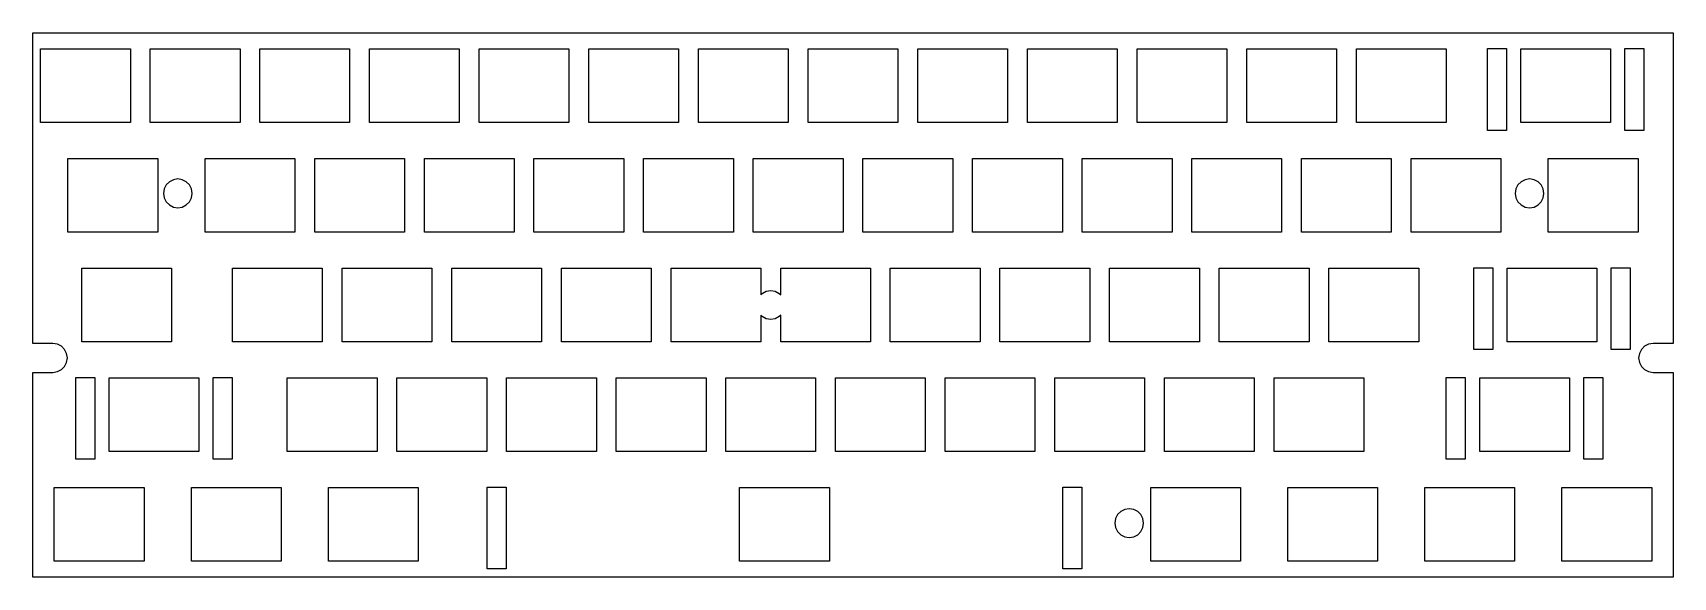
# Model space of a CAD drawing. Extents: x 0 to 285, y 0 to 95.
import ezdxf

# ---------------------------------------------------------------- set-up
doc = ezdxf.new("R2010")
doc.units = 0
doc.layers.get('0').update_dxf_attribs({"linetype": 'CONTINUOUS'})

msp = doc.modelspace()

# ---------------------------------------------------------------- linework, layer by layer
at = {"color": 0}
for p, q in [((0.09371, 40.688), (0.09371, 94.6877)), ((0.09371, 94.6877), (285.094, 94.6877)), ((285.094, 94.6877), (285.094, 40.688)), ((1.44418, 91.8877), (17.0436, 91.8877)), ((1.44418, 79.0885), (1.44418, 91.8877)), ((17.0436, 91.8877), (17.0436, 79.0885)), ((20.4942, 91.8877), (36.0938, 91.8877)), ((20.4942, 79.0885), (20.4942, 91.8877)), ((36.0938, 91.8877), (36.0938, 79.0885)), ((39.5443, 91.8877), (55.1438, 91.8877)), ((39.5443, 79.0885), (39.5443, 91.8877)), ((55.1438, 91.8877), (55.1438, 79.0885)), ((58.5943, 91.8877), (74.1938, 91.8877)), ((58.5943, 79.0885), (58.5943, 91.8877)), ((74.1938, 91.8877), (74.1938, 79.0885)), ((77.6443, 91.8877), (93.2437, 91.8877)), ((77.6443, 79.0885), (77.6443, 91.8877)), ((93.2437, 91.8877), (93.2437, 79.0885)), ((96.6943, 91.8877), (112.294, 91.8877)), ((96.6943, 79.0885), (96.6943, 91.8877)), ((112.294, 91.8877), (112.294, 79.0885)), ((115.744, 91.8877), (131.344, 91.8877)), ((115.744, 79.0885), (115.744, 91.8877)), ((131.344, 91.8877), (131.344, 79.0885)), ((134.794, 91.8877), (150.394, 91.8877)), ((134.794, 79.0885), (134.794, 91.8877)), ((150.394, 91.8877), (150.394, 79.0885)), ((153.844, 91.8877), (169.444, 91.8877)), ((153.844, 79.0885), (153.844, 91.8877)), ((169.444, 91.8877), (169.444, 79.0885)), ((172.894, 91.8877), (188.494, 91.8877)), ((172.894, 79.0885), (172.894, 91.8877)), ((188.494, 91.8877), (188.494, 79.0885)), ((191.944, 91.8877), (207.544, 91.8877)), ((191.944, 79.0885), (191.944, 91.8877)), ((207.544, 91.8877), (207.544, 79.0885)), ((210.994, 91.8877), (226.594, 91.8877)), ((210.994, 79.0885), (210.994, 91.8877)), ((226.594, 91.8877), (226.594, 79.0885)), ((230.044, 91.8877), (245.644, 91.8877)), ((230.044, 79.0885), (230.044, 91.8877)), ((245.644, 91.8877), (245.644, 79.0885)), ((252.819, 91.9371), (256.119, 91.9371)), ((252.819, 77.7378), (252.819, 91.9371)), ((256.119, 91.9371), (256.119, 77.7378)), ((258.619, 91.8877), (274.219, 91.8877)), ((258.619, 79.0885), (258.619, 91.8877)), ((274.219, 91.8877), (274.219, 79.0885)), ((276.718, 91.9371), (280.019, 91.9371)), ((276.718, 77.7378), (276.718, 91.9371)), ((280.019, 91.9371), (280.019, 77.7378)), ((17.0436, 79.0885), (1.44418, 79.0885)), ((36.0938, 79.0885), (20.4942, 79.0885)), ((55.1438, 79.0885), (39.5443, 79.0885)), ((74.1938, 79.0885), (58.5943, 79.0885)), ((93.2437, 79.0885), (77.6443, 79.0885)), ((112.294, 79.0885), (96.6943, 79.0885)), ((131.344, 79.0885), (115.744, 79.0885)), ((150.394, 79.0885), (134.794, 79.0885)), ((169.444, 79.0885), (153.844, 79.0885)), ((188.494, 79.0885), (172.894, 79.0885)), ((207.544, 79.0885), (191.944, 79.0885)), ((226.594, 79.0885), (210.994, 79.0885)), ((245.644, 79.0885), (230.044, 79.0885)), ((256.119, 77.7378), (252.819, 77.7378)), ((274.219, 79.0885), (258.619, 79.0885)), ((280.019, 77.7378), (276.718, 77.7378)), ((6.2067, 72.8377), (21.8061, 72.8377)), ((6.2067, 60.0385), (6.2067, 72.8377)), ((21.8061, 72.8377), (21.8061, 60.0385)), ((30.0192, 72.8377), (45.6188, 72.8377)), ((30.0192, 60.0385), (30.0192, 72.8377)), ((45.6188, 72.8377), (45.6188, 60.0385)), ((49.0693, 72.8377), (64.6688, 72.8377)), ((49.0693, 60.0385), (49.0693, 72.8377)), ((64.6688, 72.8377), (64.6688, 60.0385)), ((68.1193, 72.8377), (83.7188, 72.8377)), ((68.1193, 60.0385), (68.1193, 72.8377)), ((83.7188, 72.8377), (83.7188, 60.0385)), ((87.1693, 72.8377), (102.769, 72.8377)), ((87.1693, 60.0385), (87.1693, 72.8377)), ((102.769, 72.8377), (102.769, 60.0385)), ((106.219, 72.8377), (121.819, 72.8377)), ((106.219, 60.0385), (106.219, 72.8377)), ((121.819, 72.8377), (121.819, 60.0385)), ((125.269, 72.8377), (140.869, 72.8377)), ((125.269, 60.0385), (125.269, 72.8377)), ((140.869, 72.8377), (140.869, 60.0385)), ((144.319, 72.8377), (159.919, 72.8377)), ((144.319, 60.0385), (144.319, 72.8377)), ((159.919, 72.8377), (159.919, 60.0385)), ((163.369, 72.8377), (178.969, 72.8377)), ((163.369, 60.0385), (163.369, 72.8377)), ((178.969, 72.8377), (178.969, 60.0385)), ((182.419, 72.8377), (198.019, 72.8377)), ((182.419, 60.0385), (182.419, 72.8377)), ((198.019, 72.8377), (198.019, 60.0385)), ((201.469, 72.8377), (217.069, 72.8377)), ((201.469, 60.0385), (201.469, 72.8377)), ((217.069, 72.8377), (217.069, 60.0385)), ((220.519, 72.8377), (236.119, 72.8377)), ((220.519, 60.0385), (220.519, 72.8377)), ((236.119, 72.8377), (236.119, 60.0385)), ((239.569, 72.8377), (255.169, 72.8377)), ((239.569, 60.0385), (239.569, 72.8377)), ((255.169, 72.8377), (255.169, 60.0385)), ((263.382, 72.8377), (278.981, 72.8377)), ((263.382, 60.0385), (263.382, 72.8377)), ((278.981, 72.8377), (278.981, 60.0385)), ((23.8249, 68.8111), (23.2709, 68.2569)), ((24.5208, 69.1653), (23.8249, 68.8111)), ((25.2939, 69.2877), (24.5208, 69.1653)), ((26.067, 69.1653), (25.2939, 69.2877)), ((26.7629, 68.8111), (26.067, 69.1653)), ((27.3169, 68.2569), (26.7629, 68.8111)), ((258.674, 68.8111), (258.12, 68.2569)), ((259.37, 69.1653), (258.674, 68.8111)), ((260.143, 69.2877), (259.37, 69.1653)), ((260.916, 69.1653), (260.143, 69.2877)), ((261.612, 68.8111), (260.916, 69.1653)), ((262.166, 68.2569), (261.612, 68.8111)), ((22.9154, 67.5612), (22.7941, 66.7879)), ((22.7941, 66.7879), (22.9154, 66.015)), ((23.2709, 68.2569), (22.9154, 67.5612)), ((22.9154, 66.015), (23.2709, 65.3189)), ((27.6724, 67.5612), (27.3169, 68.2569)), ((27.3169, 65.3189), (27.6724, 66.015)), ((27.7937, 66.7879), (27.6724, 67.5612)), ((27.6724, 66.015), (27.7937, 66.7879)), ((257.766, 67.5612), (257.643, 66.7879)), ((257.643, 66.7879), (257.766, 66.015)), ((258.12, 68.2569), (257.766, 67.5612)), ((257.766, 66.015), (258.12, 65.3189)), ((262.522, 67.5612), (262.166, 68.2569)), ((262.166, 65.3189), (262.522, 66.015)), ((262.643, 66.7879), (262.522, 67.5612)), ((262.522, 66.015), (262.643, 66.7879)), ((23.2709, 65.3189), (23.8249, 64.7651)), ((23.8249, 64.7651), (24.5208, 64.4095)), ((24.5208, 64.4095), (25.2939, 64.2881)), ((25.2939, 64.2881), (26.067, 64.4095)), ((26.067, 64.4095), (26.7629, 64.7651)), ((26.7629, 64.7651), (27.3169, 65.3189)), ((258.12, 65.3189), (258.674, 64.7651)), ((258.674, 64.7651), (259.37, 64.4095)), ((259.37, 64.4095), (260.143, 64.2881)), ((260.143, 64.2881), (260.916, 64.4095)), ((260.916, 64.4095), (261.612, 64.7651)), ((261.612, 64.7651), (262.166, 65.3189)), ((21.8061, 60.0385), (6.2067, 60.0385)), ((45.6188, 60.0385), (30.0192, 60.0385)), ((64.6688, 60.0385), (49.0693, 60.0385)), ((83.7188, 60.0385), (68.1193, 60.0385)), ((102.769, 60.0385), (87.1693, 60.0385)), ((121.819, 60.0385), (106.219, 60.0385)), ((140.869, 60.0385), (125.269, 60.0385)), ((159.919, 60.0385), (144.319, 60.0385)), ((178.969, 60.0385), (163.369, 60.0385)), ((198.019, 60.0385), (182.419, 60.0385)), ((217.069, 60.0385), (201.469, 60.0385)), ((236.119, 60.0385), (220.519, 60.0385)), ((255.169, 60.0385), (239.569, 60.0385)), ((278.981, 60.0385), (263.382, 60.0385)), ((8.58795, 53.7877), (24.1873, 53.7877)), ((8.58795, 40.9885), (8.58795, 53.7877)), ((24.1873, 53.7877), (24.1873, 40.9885)), ((34.7817, 53.7877), (50.3813, 53.7877)), ((34.7817, 40.9885), (34.7817, 53.7877)), ((50.3813, 53.7877), (50.3813, 40.9885)), ((53.8304, 53.7877), (69.4313, 53.7877)), ((53.8304, 40.9885), (53.8304, 53.7877)), ((69.4313, 53.7877), (69.4313, 40.9885)), ((72.8804, 53.7877), (88.4813, 53.7877)), ((72.8804, 40.9885), (72.8804, 53.7877)), ((88.4813, 53.7877), (88.4813, 40.9885)), ((91.9304, 53.7877), (107.531, 53.7877)), ((91.9304, 40.9885), (91.9304, 53.7877)), ((107.531, 53.7877), (107.531, 40.9885)), ((110.98, 40.9885), (110.98, 53.7877)), ((110.98, 53.7877), (126.581, 53.7877)), ((126.581, 53.7877), (126.581, 49.1684)), ((130.03, 49.1423), (130.03, 53.7877)), ((130.03, 53.7877), (145.631, 53.7877)), ((145.631, 53.7877), (145.631, 40.9885)), ((149.08, 53.7877), (164.681, 53.7877)), ((149.08, 40.9885), (149.08, 53.7877)), ((164.681, 53.7877), (164.681, 40.9885)), ((168.13, 53.7877), (183.731, 53.7877)), ((168.13, 40.9885), (168.13, 53.7877)), ((183.731, 53.7877), (183.731, 40.9885)), ((187.182, 53.7877), (202.781, 53.7877)), ((187.182, 40.9885), (187.182, 53.7877)), ((202.781, 53.7877), (202.781, 40.9885)), ((206.232, 53.7877), (221.831, 53.7877)), ((206.232, 40.9885), (206.232, 53.7877)), ((221.831, 53.7877), (221.831, 40.9885)), ((225.282, 53.7877), (240.881, 53.7877)), ((225.282, 40.9885), (225.282, 53.7877)), ((240.881, 53.7877), (240.881, 40.9885)), ((250.438, 53.8371), (253.738, 53.8371)), ((250.438, 39.6378), (250.438, 53.8371)), ((253.738, 53.8371), (253.738, 39.6378)), ((256.238, 53.7877), (271.837, 53.7877)), ((256.238, 40.9885), (256.238, 53.7877)), ((271.837, 53.7877), (271.837, 40.9885)), ((274.337, 53.8371), (277.638, 53.8371)), ((274.337, 39.6378), (274.337, 53.8371)), ((277.638, 53.8371), (277.638, 39.6378)), ((126.581, 49.1684), (126.825, 49.4111)), ((126.825, 49.4111), (127.521, 49.7649)), ((127.521, 49.7649), (128.294, 49.8877)), ((128.294, 49.8877), (129.067, 49.7649)), ((129.067, 49.7649), (129.763, 49.4111)), ((129.763, 49.4111), (130.03, 49.1423)), ((126.825, 45.3651), (126.581, 45.6075)), ((126.581, 45.6075), (126.581, 40.9885)), ((130.03, 45.6325), (129.763, 45.3651)), ((130.03, 40.9885), (130.03, 45.6325)), ((127.521, 45.0095), (126.825, 45.3651)), ((128.294, 44.8881), (127.521, 45.0095)), ((129.067, 45.0095), (128.294, 44.8881)), ((129.763, 45.3651), (129.067, 45.0095)), ((3.5953, 40.688), (0.09371, 40.688)), ((4.367, 40.5652), (3.5953, 40.688)), ((5.0643, 40.211), (4.367, 40.5652)), ((5.61689, 39.6572), (5.0643, 40.211)), ((24.1873, 40.9885), (8.58795, 40.9885)), ((50.3813, 40.9885), (34.7817, 40.9885)), ((69.4313, 40.9885), (53.8304, 40.9885)), ((88.4813, 40.9885), (72.8804, 40.9885)), ((107.531, 40.9885), (91.9304, 40.9885)), ((126.581, 40.9885), (110.98, 40.9885)), ((145.631, 40.9885), (130.03, 40.9885)), ((164.681, 40.9885), (149.08, 40.9885)), ((183.731, 40.9885), (168.13, 40.9885)), ((202.781, 40.9885), (187.182, 40.9885)), ((221.831, 40.9885), (206.232, 40.9885)), ((240.881, 40.9885), (225.282, 40.9885)), ((271.837, 40.9885), (256.238, 40.9885)), ((280.124, 40.211), (279.571, 39.6572)), ((280.821, 40.5652), (280.124, 40.211)), ((281.593, 40.688), (280.821, 40.5652)), ((285.094, 40.688), (281.593, 40.688)), ((5.97242, 38.9611), (5.61689, 39.6572)), ((5.61689, 36.7178), (5.97242, 37.4153)), ((6.09367, 38.1882), (5.97242, 38.9611)), ((5.97242, 37.4153), (6.09367, 38.1868)), ((6.09367, 38.1868), (6.09367, 38.1882)), ((253.738, 39.6378), (250.438, 39.6378)), ((277.638, 39.6378), (274.337, 39.6378)), ((279.215, 38.9611), (279.094, 38.1882)), ((279.094, 38.1882), (279.094, 38.1868)), ((279.094, 38.1868), (279.215, 37.4153)), ((279.571, 39.6572), (279.215, 38.9611)), ((279.215, 37.4153), (279.571, 36.7178)), ((0.09371, 0.08819), (0.09371, 35.687)), ((0.09371, 35.687), (3.5953, 35.687)), ((3.5953, 35.687), (4.367, 35.8098)), ((4.367, 35.8098), (5.0643, 36.1654)), ((5.0643, 36.1654), (5.61689, 36.7178)), ((7.55026, 34.7872), (10.8493, 34.7872)), ((7.55026, 20.5879), (7.55026, 34.7872)), ((10.8493, 34.7872), (10.8493, 20.5879)), ((13.3505, 34.7376), (28.9498, 34.7376)), ((13.3505, 21.9384), (13.3505, 34.7376)), ((28.9498, 34.7376), (28.9498, 21.9384)), ((31.4496, 34.7872), (34.75, 34.7872)), ((31.4496, 20.5879), (31.4496, 34.7872)), ((34.75, 34.7872), (34.75, 20.5879)), ((44.3068, 34.7376), (59.9063, 34.7376)), ((44.3068, 21.9384), (44.3068, 34.7376)), ((59.9063, 34.7376), (59.9063, 21.9384)), ((63.3568, 34.7376), (78.9563, 34.7376)), ((63.3568, 21.9384), (63.3568, 34.7376)), ((78.9563, 34.7376), (78.9563, 21.9384)), ((82.4054, 34.7376), (98.0062, 34.7376)), ((82.4054, 21.9384), (82.4054, 34.7376)), ((98.0062, 34.7376), (98.0062, 21.9384)), ((101.455, 34.7376), (117.056, 34.7376)), ((101.455, 21.9384), (101.455, 34.7376)), ((117.056, 34.7376), (117.056, 21.9384)), ((120.507, 34.7376), (136.106, 34.7376)), ((120.507, 21.9384), (120.507, 34.7376)), ((136.106, 34.7376), (136.106, 21.9384)), ((139.557, 34.7376), (155.156, 34.7376)), ((139.557, 21.9384), (139.557, 34.7376)), ((155.156, 34.7376), (155.156, 21.9384)), ((158.607, 34.7376), (174.206, 34.7376)), ((158.607, 21.9384), (158.607, 34.7376)), ((174.206, 34.7376), (174.206, 21.9384)), ((177.657, 34.7376), (193.256, 34.7376)), ((177.657, 21.9384), (177.657, 34.7376)), ((193.256, 34.7376), (193.256, 21.9384)), ((196.707, 34.7376), (212.306, 34.7376)), ((196.707, 21.9384), (196.707, 34.7376)), ((212.306, 34.7376), (212.306, 21.9384)), ((215.757, 34.7376), (231.356, 34.7376)), ((215.757, 21.9384), (215.757, 34.7376)), ((231.356, 34.7376), (231.356, 21.9384)), ((245.675, 34.7872), (248.974, 34.7872)), ((245.675, 20.5879), (245.675, 34.7872)), ((248.974, 34.7872), (248.974, 20.5879)), ((251.474, 34.7376), (267.075, 34.7376)), ((251.474, 21.9384), (251.474, 34.7376)), ((267.075, 34.7376), (267.075, 21.9384)), ((269.574, 34.7872), (272.875, 34.7872)), ((269.574, 20.5879), (269.574, 34.7872)), ((272.875, 34.7872), (272.875, 20.5879)), ((279.571, 36.7178), (280.124, 36.1654)), ((280.124, 36.1654), (280.821, 35.8098)), ((280.821, 35.8098), (281.593, 35.687)), ((281.593, 35.687), (285.094, 35.687)), ((285.094, 35.687), (285.094, 0.08819)), ((10.8493, 20.5879), (7.55026, 20.5879)), ((28.9498, 21.9384), (13.3505, 21.9384)), ((34.75, 20.5879), (31.4496, 20.5879)), ((59.9063, 21.9384), (44.3068, 21.9384)), ((78.9563, 21.9384), (63.3568, 21.9384)), ((98.0062, 21.9384), (82.4054, 21.9384)), ((117.056, 21.9384), (101.455, 21.9384)), ((136.106, 21.9384), (120.507, 21.9384)), ((155.156, 21.9384), (139.557, 21.9384)), ((174.206, 21.9384), (158.607, 21.9384)), ((193.256, 21.9384), (177.657, 21.9384)), ((212.306, 21.9384), (196.707, 21.9384)), ((231.356, 21.9384), (215.757, 21.9384)), ((248.974, 20.5879), (245.675, 20.5879)), ((267.075, 21.9384), (251.474, 21.9384)), ((272.875, 20.5879), (269.574, 20.5879)), ((3.82545, 15.6876), (19.4248, 15.6876)), ((3.82545, 2.88837), (3.82545, 15.6876)), ((19.4248, 15.6876), (19.4248, 2.88837)), ((27.638, 15.6876), (43.2375, 15.6876)), ((27.638, 2.88837), (27.638, 15.6876)), ((43.2375, 15.6876), (43.2375, 2.88837)), ((51.4505, 15.6876), (67.05, 15.6876)), ((51.4505, 2.88837), (51.4505, 15.6876)), ((67.05, 15.6876), (67.05, 2.88837)), ((79.0374, 15.7372), (82.3376, 15.7372)), ((79.0374, 1.53789), (79.0374, 15.7372)), ((82.3376, 15.7372), (82.3376, 1.53789)), ((122.888, 15.6876), (138.487, 15.6876)), ((122.888, 2.88837), (122.888, 15.6876)), ((138.487, 15.6876), (138.487, 2.88837)), ((179.038, 15.7372), (182.338, 15.7372)), ((179.038, 1.53789), (179.038, 15.7372)), ((182.338, 15.7372), (182.338, 1.53789)), ((194.326, 15.6876), (209.925, 15.6876)), ((194.326, 2.88837), (194.326, 15.6876)), ((209.925, 15.6876), (209.925, 2.88837)), ((218.138, 15.6876), (233.737, 15.6876)), ((218.138, 2.88837), (218.138, 15.6876)), ((233.737, 15.6876), (233.737, 2.88837)), ((241.949, 15.6876), (257.55, 15.6876)), ((241.949, 2.88837), (241.949, 15.6876)), ((257.55, 15.6876), (257.55, 2.88837)), ((265.763, 15.6876), (281.362, 15.6876)), ((265.763, 2.88837), (265.763, 15.6876)), ((281.362, 15.6876), (281.362, 2.88837)), ((189.125, 11.5108), (188.571, 10.9568)), ((189.821, 11.8663), (189.125, 11.5108)), ((190.594, 11.9876), (189.821, 11.8663)), ((191.367, 11.8663), (190.594, 11.9876)), ((192.063, 11.5108), (191.367, 11.8663)), ((192.617, 10.9568), (192.063, 11.5108)), ((188.215, 10.2609), (188.094, 9.48778)), ((188.094, 9.48778), (188.215, 8.7147)), ((188.571, 10.9568), (188.215, 10.2609)), ((188.215, 8.7147), (188.571, 8.01882)), ((192.972, 10.2609), (192.617, 10.9568)), ((192.617, 8.01882), (192.972, 8.7147)), ((193.094, 9.48778), (192.972, 10.2609)), ((192.972, 8.7147), (193.094, 9.48778)), ((188.571, 8.01882), (189.125, 7.46485)), ((189.125, 7.46485), (189.821, 7.10928)), ((189.821, 7.10928), (190.594, 6.98803)), ((190.594, 6.98803), (191.367, 7.10928)), ((191.367, 7.10928), (192.063, 7.46485)), ((192.063, 7.46485), (192.617, 8.01882)), ((19.4248, 2.88837), (3.82545, 2.88837)), ((43.2375, 2.88837), (27.638, 2.88837)), ((67.05, 2.88837), (51.4505, 2.88837)), ((138.487, 2.88837), (122.888, 2.88837)), ((209.925, 2.88837), (194.326, 2.88837)), ((233.737, 2.88837), (218.138, 2.88837)), ((257.55, 2.88837), (241.949, 2.88837)), ((281.362, 2.88837), (265.763, 2.88837)), ((285.094, 0.08819), (0.09371, 0.08819)), ((82.3376, 1.53789), (79.0374, 1.53789)), ((182.338, 1.53789), (179.038, 1.53789))]:
    msp.add_line(p, q, dxfattribs=at)

doc.saveas('drawing.dxf')
